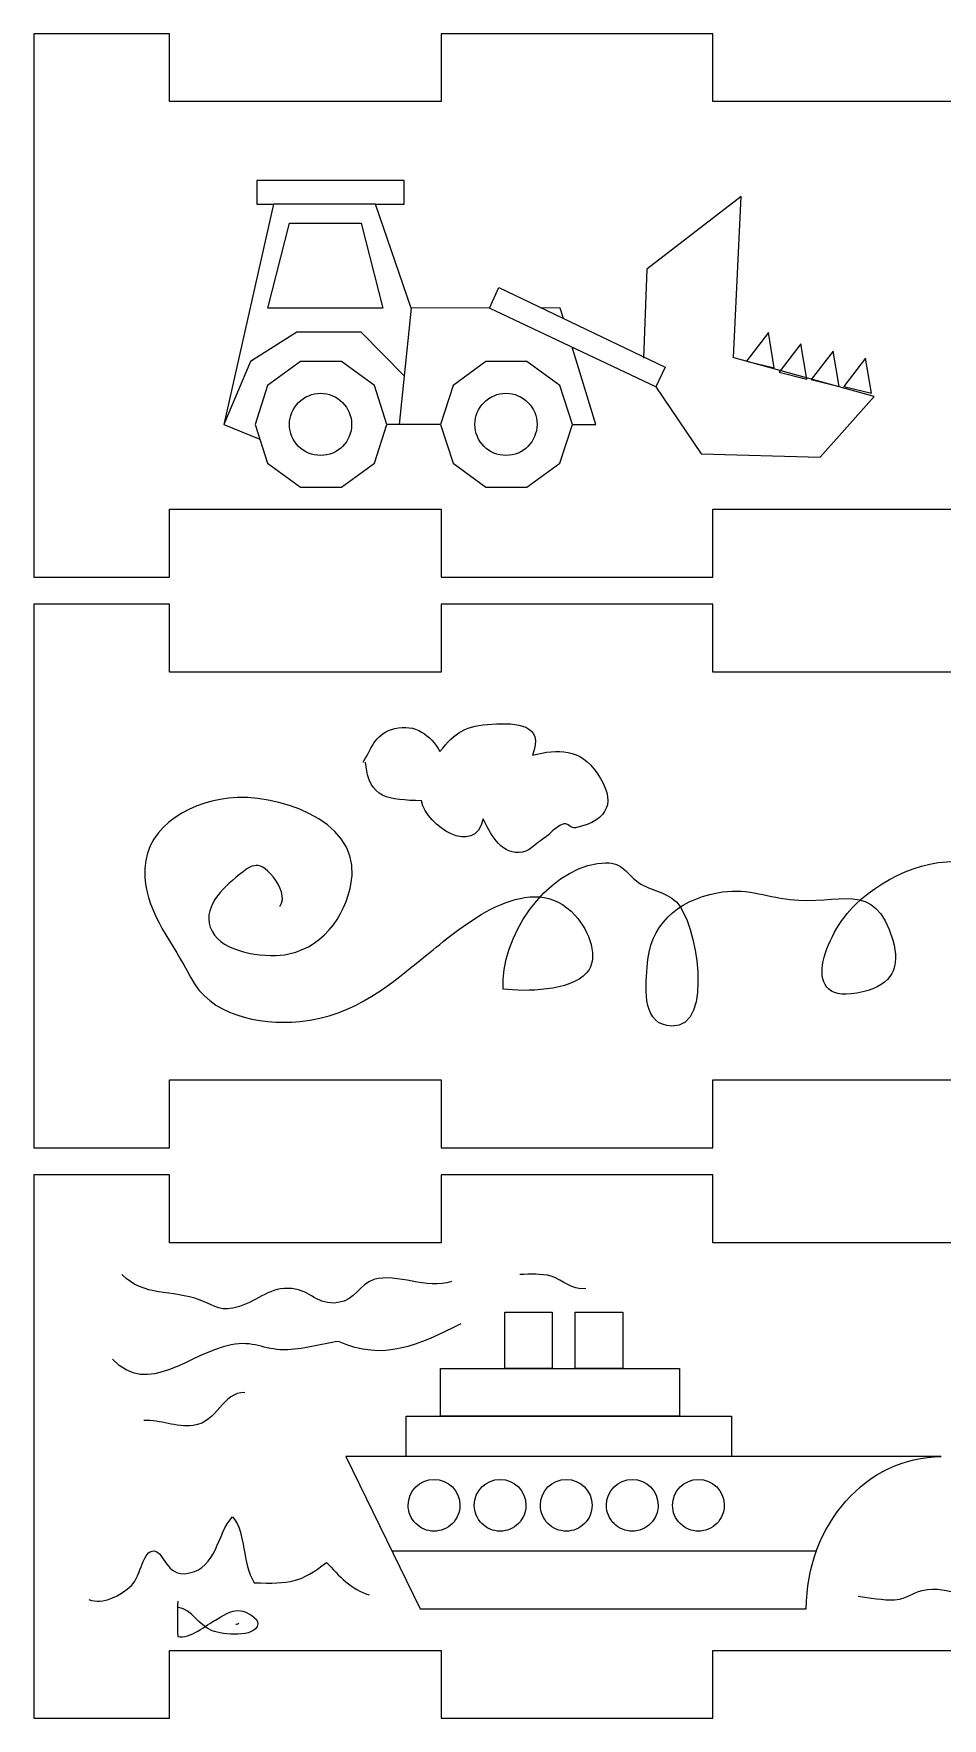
# Model space of a CAD drawing. Extents: x 87 to 257, y -442 to -192.
# Drawn here: x 87.3 to 154.2, y -442.2 to -318.2 of the extents above; entities that cross this region are included whole.
import ezdxf

# ---------------------------------------------------------------- set-up
doc = ezdxf.new("R2010")
doc.units = 0
doc.layers.add('Edges_-_Cut', color=7, linetype='CONTINUOUS')
doc.layers.add('Edges_-_Etch', color=7, linetype='CONTINUOUS')

msp = doc.modelspace()

# ---------------------------------------------------------------- linework, layer by layer
at = {"layer": 'Edges_-_Cut', "color": 7}
for p, q in [((87.30908, -318.194367), (87.30908, -323.194442)), ((87.309617, -318.194367), (87.30908, -318.194367)), ((97.309766, -318.194367), (87.309617, -318.194367)), ((97.309766, -323.194442), (97.309766, -318.194367)), ((137.309827, -318.194367), (117.309528, -318.194367)), ((117.309528, -318.194367), (117.309528, -323.194442)), ((137.309827, -323.194442), (137.309827, -318.194367)), ((87.30908, -323.194442), (87.30908, -353.194325)), ((117.309528, -323.194442), (97.309766, -323.194442)), ((157.309561, -323.194442), (137.309827, -323.194442)), ((87.30908, -353.194325), (87.30908, -353.194325)), ((87.30908, -353.194325), (87.30908, -358.1944)), ((97.309766, -358.1944), (97.309766, -353.194325)), ((97.309766, -353.194325), (117.309528, -353.194325)), ((117.309528, -353.194325), (117.309528, -358.1944)), ((137.309827, -358.1944), (137.309827, -353.194325)), ((137.309827, -353.194325), (157.309561, -353.194325)), ((87.30908, -358.1944), (97.309766, -358.1944)), ((117.309528, -358.1944), (137.309827, -358.1944)), ((87.30908, -360.194368), (87.30908, -365.194442)), ((87.309617, -360.194368), (87.30908, -360.194368)), ((97.309766, -360.194368), (87.309617, -360.194368)), ((97.309766, -365.194442), (97.309766, -360.194368)), ((137.309827, -360.194368), (117.309528, -360.194368)), ((117.309528, -360.194368), (117.309528, -365.194442)), ((137.309827, -365.194442), (137.309827, -360.194368)), ((87.30908, -365.194442), (87.30908, -395.194326)), ((117.309528, -365.194442), (97.309766, -365.194442)), ((157.309561, -365.194442), (137.309827, -365.194442)), ((87.30908, -395.194326), (87.30908, -395.194326)), ((87.30908, -395.194326), (87.30908, -400.194401)), ((97.309766, -400.194401), (97.309766, -395.194326)), ((97.309766, -395.194326), (117.309528, -395.194326)), ((117.309528, -395.194326), (117.309528, -400.194401)), ((137.309827, -400.194401), (137.309827, -395.194326)), ((137.309827, -395.194326), (157.309561, -395.194326)), ((87.30908, -400.194401), (97.309766, -400.194401)), ((117.309528, -400.194401), (137.309827, -400.194401)), ((87.30908, -402.194368), (87.30908, -407.194443)), ((87.309617, -402.194368), (87.30908, -402.194368)), ((97.309766, -402.194368), (87.309617, -402.194368)), ((97.309766, -407.194443), (97.309766, -402.194368)), ((137.30983, -402.194368), (117.309531, -402.194368)), ((117.309531, -402.194368), (117.309531, -407.194443)), ((137.30983, -407.194443), (137.30983, -402.194368)), ((87.30908, -407.194443), (87.30908, -437.194327)), ((117.309531, -407.194443), (97.309766, -407.194443)), ((157.309564, -407.194443), (137.30983, -407.194443)), ((87.30908, -437.194327), (87.30908, -437.194327)), ((87.30908, -437.194327), (87.30908, -442.194401)), ((97.309766, -442.194401), (97.309766, -437.194327)), ((97.309766, -437.194327), (117.309531, -437.194327)), ((117.309531, -437.194327), (117.309531, -442.194401)), ((137.30983, -442.194401), (137.30983, -437.194327)), ((137.30983, -437.194327), (157.309564, -437.194327)), ((87.30908, -442.194401), (97.309766, -442.194401)), ((117.309531, -442.194401), (137.30983, -442.194401))]:
    msp.add_line(p, q, dxfattribs=at)
at = {"layer": 'Edges_-_Etch', "color": 7}
for p, q in [((114.58739, -329.000326), (103.737557, -329.000326)), ((103.737557, -329.000326), (103.737557, -330.746096)), ((114.58739, -330.746096), (114.58739, -329.000326)), ((104.980528, -330.746096), (101.309915, -346.953639)), ((103.737557, -330.746096), (104.980528, -330.746096)), ((112.475033, -330.746096), (104.980528, -330.746096)), ((115.107971, -338.388251), (112.475033, -330.746096)), ((112.475033, -330.746096), (114.58739, -330.746096)), ((139.402524, -330.178378), (132.465959, -335.51791)), ((138.837594, -342.037243), (139.402524, -330.178378)), ((104.54165, -338.388251), (106.14809, -332.142701)), ((106.14809, -332.142701), (111.434217, -332.142701)), ((111.434217, -332.142701), (113.010981, -338.388251)), ((132.465959, -335.51791), (132.20619, -342.066566)), ((120.881973, -338.386162), (121.552603, -336.869133)), ((121.552603, -336.869133), (133.809923, -342.742262)), ((113.010981, -338.388251), (104.54165, -338.388251)), ((115.107971, -338.388251), (114.212401, -346.953978)), ((120.879221, -338.384582), (115.107971, -338.388533)), ((120.933125, -338.410434), (120.881973, -338.386162)), ((133.120003, -344.182188), (120.933125, -338.410434)), ((126.08455, -338.388251), (124.711113, -338.380349)), ((126.319492, -339.146187), (126.08455, -338.388251)), ((106.685433, -340.173137), (103.27563, -342.332984)), ((111.434217, -340.173137), (106.685433, -340.173137)), ((114.58739, -343.366453), (111.434217, -340.173137)), ((141.409784, -340.194784), (139.809629, -342.289691)), ((141.849362, -342.793853), (141.409784, -340.194784)), ((128.704916, -346.953978), (126.956803, -341.263728)), ((149.200015, -344.895731), (138.801633, -342.036171)), ((143.795874, -341.022287), (142.195719, -343.117166)), ((144.235105, -343.621356), (143.795874, -341.022287)), ((146.173585, -341.562404), (144.57343, -343.657312)), ((146.612816, -344.16184), (146.173585, -341.562404)), ((148.562469, -342.066594), (146.961964, -344.16184)), ((149.00205, -344.666002), (148.562469, -342.066594)), ((103.27563, -342.332984), (101.309915, -346.953639)), ((106.964398, -342.332984), (104.535012, -344.097945)), ((109.967437, -342.332984), (106.964398, -342.332984)), ((112.39682, -344.097945), (109.967437, -342.332984)), ((120.617209, -342.332984), (118.187823, -344.097945)), ((123.619898, -342.332984), (120.617209, -342.332984)), ((126.049281, -344.097945), (123.619898, -342.332984)), ((133.809923, -342.742262), (133.120003, -344.182188)), ((139.809629, -342.289691), (141.849362, -342.793853)), ((142.195719, -343.117166), (144.235105, -343.621356)), ((104.535012, -344.097945), (103.607322, -346.953639)), ((113.324863, -346.953639), (112.39682, -344.097945)), ((118.187823, -344.097945), (117.259783, -346.953639)), ((126.977323, -346.953639), (126.049281, -344.097945)), ((133.119918, -344.178943), (136.471759, -349.119356)), ((144.57343, -343.657312), (146.612816, -344.16184)), ((146.961964, -344.16184), (149.00205, -344.666002)), ((145.222155, -349.36345), (149.200015, -344.895731)), ((101.309915, -346.953639), (103.958568, -348.035256)), ((103.607322, -346.953639), (104.535012, -349.810038)), ((110.724747, -346.953639), (110.724747, -346.953639)), ((112.39682, -349.810038), (113.324863, -346.953639)), ((117.259783, -346.953639), (113.32486, -346.953639)), ((117.259783, -346.953639), (118.187823, -349.810038)), ((124.377552, -346.953639), (124.377552, -346.953639)), ((126.049281, -349.810038), (126.977323, -346.953639)), ((126.977323, -346.953639), (128.704916, -346.953639)), ((136.471759, -349.119356), (145.222155, -349.36345)), ((104.535012, -349.810038), (106.964398, -351.574971)), ((109.967437, -351.574971), (112.39682, -349.810038)), ((118.187823, -349.810038), (120.617209, -351.574971)), ((123.619898, -351.574971), (126.049281, -349.810038)), ((106.964398, -351.574971), (109.967437, -351.574971)), ((120.617209, -351.574971), (123.619898, -351.574971)), ((122.007452, -412.294716), (125.498719, -412.294716)), ((122.007452, -416.455518), (122.007452, -412.294716)), ((125.498719, -412.294716), (125.498719, -416.455518)), ((127.192862, -412.294716), (130.684129, -412.294716)), ((127.192862, -416.455518), (127.192862, -412.294716)), ((130.684129, -412.294716), (130.684129, -416.455518)), ((117.256845, -416.455518), (134.865737, -416.455518)), ((117.256845, -419.954057), (117.256845, -416.455518)), ((125.498719, -416.455518), (122.007452, -416.455518)), ((130.684129, -416.455518), (127.192862, -416.455518)), ((134.865737, -416.455518), (134.865737, -419.954057)), ((114.727423, -419.954057), (138.708251, -419.954057)), ((114.727423, -422.932151), (114.727423, -419.954057)), ((134.865737, -419.954057), (117.256845, -419.954057)), ((138.708251, -419.954057), (138.708251, -422.932151)), ((110.287147, -422.932151), (115.776293, -434.13897)), ((154.137919, -422.932151), (110.287147, -422.932151)), ((138.708251, -422.932151), (114.727423, -422.932151)), ((118.696836, -426.51389), (118.696836, -426.51389)), ((123.56325, -426.51389), (123.56325, -426.51389)), ((128.429664, -426.51389), (128.429664, -426.51389)), ((133.296073, -426.51389), (133.296073, -426.51389)), ((138.162837, -426.51389), (138.162837, -426.51389)), ((113.678552, -429.856106), (144.986217, -429.856106)), ((115.776293, -434.13897), (144.206064, -434.13897))]:
    msp.add_line(p, q, dxfattribs=at)
for points in [[(106.818321, -345.335537), (107.247466, -344.90639), (107.829514, -344.665297), (108.436418, -344.665296)], [(108.436418, -344.665296), (109.043323, -344.665297), (109.625371, -344.90639), (110.054516, -345.335537)], [(120.471126, -345.335537), (120.900271, -344.90639), (121.482318, -344.665297), (122.089223, -344.665296)], [(122.089223, -344.665296), (122.696128, -344.665297), (123.278175, -344.90639), (123.707321, -345.335537)], [(106.14809, -346.953639), (106.148086, -346.346734), (106.389176, -345.764685), (106.818321, -345.335537)], [(110.054516, -345.335537), (110.483661, -345.764685), (110.72475, -346.346734), (110.724747, -346.953639)], [(119.800895, -346.953639), (119.800891, -346.346734), (120.041981, -345.764685), (120.471126, -345.335537)], [(123.707321, -345.335537), (124.136466, -345.764685), (124.377555, -346.346734), (124.377552, -346.953639)], [(108.436418, -349.241953), (107.172615, -349.241953), (106.148098, -348.217442), (106.14809, -346.953639)], [(110.724747, -346.953639), (110.724739, -348.217442), (109.700222, -349.241953), (108.436418, -349.241953)], [(122.089223, -349.241953), (120.82542, -349.241953), (119.800903, -348.217442), (119.800895, -346.953639)], [(124.377552, -346.953639), (124.377544, -348.217442), (123.353027, -349.241953), (122.089223, -349.241953)], [(111.582575, -371.827351), (112.255656, -370.614896), (112.525686, -369.68139), (113.901372, -369.340042)], [(113.901372, -369.340042), (115.413068, -368.964856), (116.541948, -369.833338), (117.226306, -371.026884)], [(117.226306, -371.026884), (118.334288, -369.624324), (119.124801, -369.111809), (121.079026, -369.008318)], [(121.079026, -369.008318), (122.846155, -368.914422), (124.94236, -368.982636), (124.038724, -371.308542)], [(115.870857, -374.671953), (113.448561, -374.543232), (111.997239, -374.598293), (111.748773, -371.827351)], [(124.038724, -371.308542), (125.939872, -370.815246), (127.55175, -370.794361), (128.798063, -372.620536)], [(128.798063, -372.620536), (130.231803, -374.721709), (129.702029, -376.076827), (127.215375, -376.6494)], [(101.645257, -374.470588), (98.388325, -374.863018), (95.264752, -376.859034), (95.489666, -380.278185)], [(110.752585, -380.149492), (111.091283, -376.031051), (105.118806, -374.052278), (101.645257, -374.470588)], [(120.4149, -375.991229), (119.801863, -378.822229), (116.23178, -376.539248), (115.870857, -374.671953)], [(123.027279, -378.470608), (121.631687, -378.514042), (120.883968, -376.968847), (120.4149, -375.991229)], [(126.356195, -376.364101), (125.650272, -376.596991), (125.38522, -377.086957), (124.847816, -377.438916)], [(127.215375, -376.6494), (126.886964, -376.725374), (126.644801, -376.268908), (126.356195, -376.364101)], [(124.847816, -377.438916), (124.246389, -377.833012), (123.806845, -378.446704), (123.027279, -378.470608)], [(104.959576, -380.278185), (103.787239, -378.836481), (103.260452, -379.459825), (102.169392, -380.326614)], [(121.891764, -388.52136), (121.606477, -384.790072), (125.024298, -379.784917), (128.835218, -379.28036)], [(128.835218, -379.28036), (130.590733, -379.048148), (130.615614, -379.667823), (131.693076, -380.553521)], [(147.803235, -382.304738), (150.209941, -380.011146), (153.704389, -378.541926), (157.087378, -379.339062)], [(95.489666, -380.278185), (95.670457, -383.023586), (97.637287, -385.218654), (98.851421, -387.629001)], [(102.169392, -380.326614), (100.967862, -381.281344), (99.428966, -382.953934), (100.636132, -384.5615)], [(105.44556, -382.442745), (105.873494, -381.815421), (105.460151, -380.893881), (104.959576, -380.278185)], [(106.10471, -385.933213), (108.860062, -385.322145), (110.537955, -382.756886), (110.752585, -380.149492)], [(116.725725, -385.619043), (119.152667, -383.65455), (124.027113, -379.599469), (127.184525, -383.095581)], [(131.693076, -380.553521), (132.538656, -381.248493), (133.807525, -381.294947), (134.641164, -382.105687)], [(143.005748, -381.929552), (146.541332, -382.369762), (149.260196, -380.347866), (150.57584, -384.914447)], [(132.474301, -386.892909), (132.678314, -383.806471), (134.598704, -382.029402), (137.664557, -381.425305)], [(137.664557, -381.425305), (139.67219, -381.029573), (141.065126, -381.687716), (143.005748, -381.929552)], [(127.184525, -383.095581), (128.206918, -384.227772), (128.995111, -386.261296), (128.030769, -387.326798)], [(134.641164, -382.105687), (136.090827, -383.514879), (137.48144, -391.353347), (134.306778, -391.245538)], [(148.372153, -388.72504), (143.344446, -389.96075), (145.669545, -384.337585), (147.803235, -382.304738)], [(100.636132, -384.5615), (101.613078, -385.862544), (104.565811, -386.27456), (106.10471, -385.933213)], [(106.909489, -390.901199), (111.000388, -390.529343), (113.683756, -388.081488), (116.725725, -385.619043)], [(150.57584, -384.914447), (151.149403, -386.906512), (150.541341, -388.192289), (148.372153, -388.72504)], [(98.851421, -387.629001), (100.267578, -390.440753), (103.836668, -391.180514), (106.909489, -390.901199)], [(128.030769, -387.326798), (126.795073, -388.691878), (123.519235, -388.721399), (121.891764, -388.52136)], [(134.306778, -391.245538), (132.148874, -391.171906), (132.355209, -388.692528), (132.474301, -386.892909)], [(99.578956, -411.415057), (97.457635, -410.618936), (95.444152, -411.199722), (93.806526, -409.520838)], [(106.31912, -410.562069), (104.715821, -410.409161), (103.880539, -411.425782), (102.454075, -411.883828)], [(112.357148, -409.902939), (111.270483, -410.232687), (111.027077, -411.42025), (109.718156, -411.599856)], [(118.077567, -410.040945), (116.260335, -410.68794), (114.073483, -409.381787), (112.357148, -409.902939)], [(125.40718, -409.652241), (124.693948, -409.434139), (123.873229, -409.525692), (123.105212, -409.520838)], [(127.959491, -410.561024), (126.872825, -410.700781), (126.364167, -409.944905), (125.40718, -409.652241)], [(102.454075, -411.883828), (101.07234, -412.327651), (100.747449, -411.853659), (99.578956, -411.415057)], [(109.718156, -411.599856), (108.159931, -411.813103), (107.71542, -410.695221), (106.31912, -410.562069)], [(118.771038, -413.161533), (115.611594, -414.719061), (113.088412, -415.959682), (109.75491, -414.453123)], [(101.840355, -414.70035), (98.777306, -415.306083), (95.750665, -418.597641), (93.112711, -415.762041)], [(105.768507, -415.068593), (104.230393, -415.065206), (103.498785, -414.37269), (101.840355, -414.70035)], [(109.75491, -414.453123), (108.509441, -414.636906), (107.064251, -415.070315), (105.768507, -415.068593)], [(102.870502, -418.205126), (101.180522, -418.177751), (100.89828, -420.397541), (99.056427, -420.632266)], [(99.056427, -420.632266), (97.749586, -420.798353), (96.672976, -420.19818), (95.415718, -420.285556)], [(144.206064, -434.13897), (144.206064, -427.944559), (148.648423, -422.932151), (154.137919, -422.932151)], [(114.889001, -426.51389), (114.88901, -425.462391), (115.741421, -424.609989), (116.79292, -424.60999)], [(116.79292, -424.60999), (117.844417, -424.609991), (118.696826, -425.462392), (118.696836, -426.51389)], [(119.755415, -426.51389), (119.755425, -425.462392), (120.607834, -424.609991), (121.659331, -424.60999)], [(121.659331, -424.60999), (122.710829, -424.609989), (123.56324, -425.462391), (123.56325, -426.51389)], [(124.621829, -426.51389), (124.621839, -425.462391), (125.47425, -424.609989), (126.525748, -424.60999)], [(126.525748, -424.60999), (127.577245, -424.609991), (128.429655, -425.462392), (128.429664, -426.51389)], [(129.488238, -426.51389), (129.488247, -425.462391), (130.340659, -424.609989), (131.392157, -424.60999)], [(131.392157, -424.60999), (132.443654, -424.609991), (133.296063, -425.462392), (133.296073, -426.51389)], [(134.355002, -426.51389), (134.355012, -425.462391), (135.207423, -424.609989), (136.258921, -424.60999)], [(136.258921, -424.60999), (137.310418, -424.609991), (138.162827, -425.462392), (138.162837, -426.51389)], [(115.446642, -427.86017), (115.089588, -427.503114), (114.888998, -427.018842), (114.889001, -426.51389)], [(118.696836, -426.51389), (118.696839, -427.018841), (118.496249, -427.503113), (118.139196, -427.860169)], [(120.313055, -427.860169), (119.956001, -427.503113), (119.755412, -427.018841), (119.755415, -426.51389)], [(123.56325, -426.51389), (123.563253, -427.018842), (123.362663, -427.503114), (123.005609, -427.86017)], [(125.17947, -427.86017), (124.822416, -427.503114), (124.621826, -427.018842), (124.621829, -426.51389)], [(128.429664, -426.51389), (128.429667, -427.018841), (128.229078, -427.503113), (127.872024, -427.860169)], [(130.045879, -427.86017), (129.688825, -427.503114), (129.488235, -427.018842), (129.488238, -426.51389)], [(133.296073, -426.51389), (133.296076, -427.018841), (133.095486, -427.503113), (132.738433, -427.860169)], [(134.912643, -427.86017), (134.555589, -427.503114), (134.354999, -427.018842), (134.355002, -426.51389)], [(138.162837, -426.51389), (138.16284, -427.018841), (137.962251, -427.503113), (137.605197, -427.860169)], [(98.690275, -431.516617), (100.853203, -431.130706), (100.768254, -428.638035), (101.954084, -427.357875)], [(101.954084, -427.357875), (102.995674, -428.576652), (102.62016, -430.760374), (103.550449, -432.218052)], [(116.79292, -428.417817), (116.287967, -428.417818), (115.803696, -428.217226), (115.446642, -427.86017)], [(118.139196, -427.860169), (117.782142, -428.217225), (117.297872, -428.417817), (116.79292, -428.417817)], [(121.659331, -428.417817), (121.154379, -428.417817), (120.670109, -428.217225), (120.313055, -427.860169)], [(123.005609, -427.86017), (122.648554, -428.217226), (122.164283, -428.417818), (121.659331, -428.417817)], [(126.525748, -428.417817), (126.020796, -428.417818), (125.536525, -428.217226), (125.17947, -427.86017)], [(127.872024, -427.860169), (127.51497, -428.217225), (127.0307, -428.417817), (126.525748, -428.417817)], [(131.392157, -428.417817), (130.887204, -428.417818), (130.402934, -428.217226), (130.045879, -427.86017)], [(132.738433, -427.860169), (132.381379, -428.217225), (131.897109, -428.417817), (131.392157, -428.417817)], [(136.258921, -428.417817), (135.753969, -428.417818), (135.269698, -428.217226), (134.912643, -427.86017)], [(137.605197, -427.860169), (137.248143, -428.217225), (136.763873, -428.417817), (136.258921, -428.417817)], [(94.50346, -432.413943), (95.247553, -431.69865), (95.301991, -429.786764), (96.198992, -429.878994)], [(96.198992, -429.878994), (96.952443, -429.956662), (97.024218, -431.814108), (98.690275, -431.516617)], [(103.550449, -432.218052), (106.156847, -432.298147), (106.987278, -432.204506), (108.876632, -430.71948)], [(108.876632, -430.71948), (109.768778, -431.665715), (110.73894, -432.776993), (112.010416, -433.098755)], [(91.37904, -433.445493), (92.378327, -433.883756), (93.761797, -433.127542), (94.50346, -432.413943)], [(152.742313, -432.784275), (154.906974, -432.29572), (155.978383, -433.775242), (158.220712, -433.347026)], [(97.913591, -433.575174), (97.913591, -434.43646), (97.862969, -435.308837), (97.930919, -436.167696)], [(148.012167, -433.209019), (148.855424, -433.288408), (149.871701, -433.530103), (150.704209, -433.465954)], [(150.704209, -433.465954), (151.750308, -433.385493), (151.927487, -432.96803), (152.742313, -432.784275)], [(100.459306, -435.751277), (99.350449, -435.319251), (99.058151, -434.210739), (97.913582, -434.014143)], [(97.930919, -436.167696), (98.81093, -436.385797), (100.044958, -435.305366), (100.687457, -434.960039)], [(100.687457, -434.960039), (101.209292, -434.67951), (101.77204, -434.195809), (102.539015, -434.275226)], [(102.416627, -435.179495), (102.358029, -435.257529), (102.280709, -435.296024), (102.185357, -435.295319)], [(102.539015, -434.275226), (102.97729, -434.320636), (103.880531, -434.849774), (103.818811, -435.242261)], [(103.818811, -435.242261), (103.651685, -436.307085), (101.226281, -436.05015), (100.459306, -435.751277)]]:
    msp.add_open_spline(points, degree=3, dxfattribs=at)

doc.saveas('drawing.dxf')
